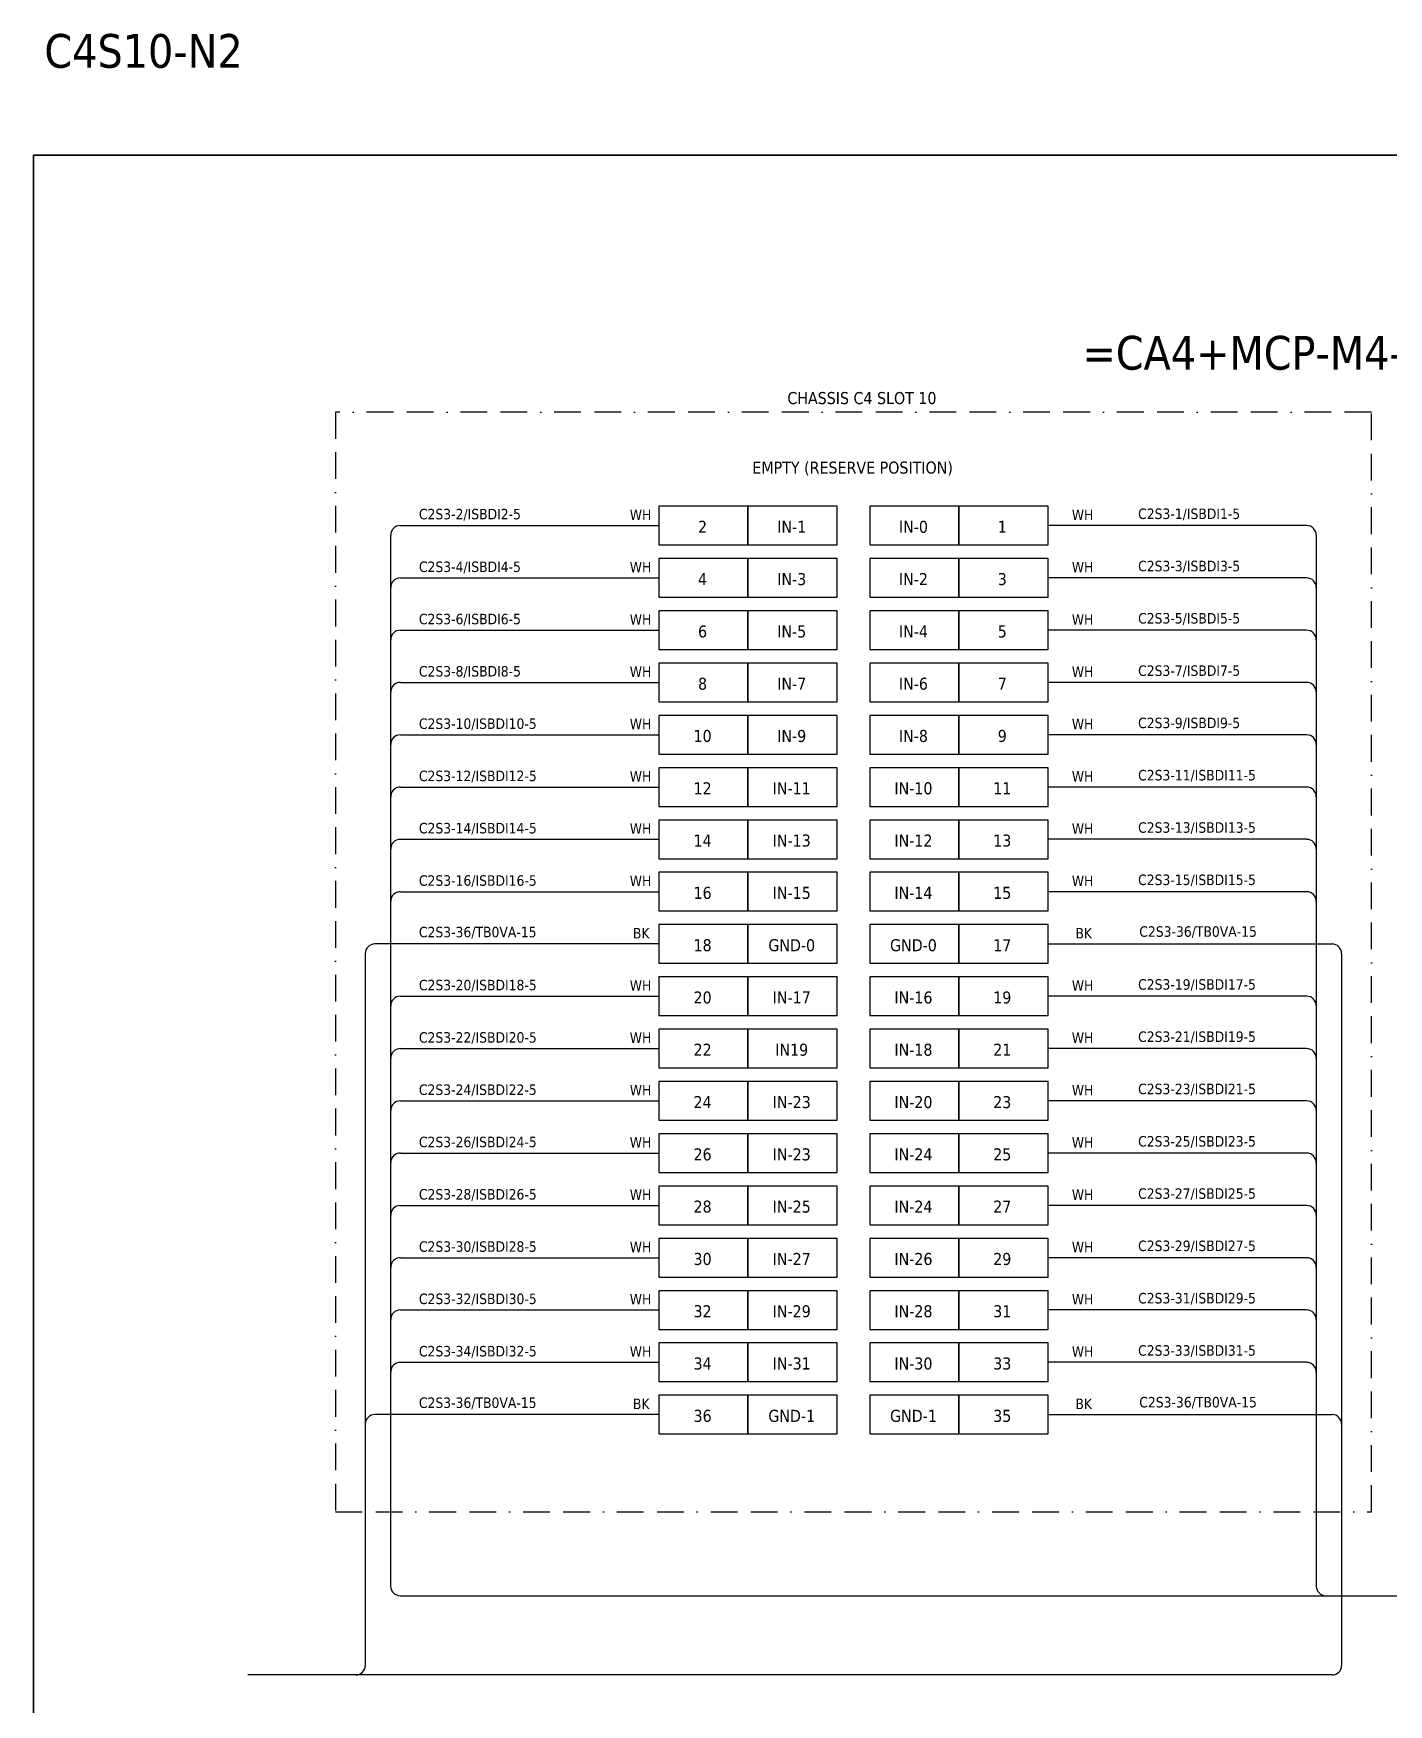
# Model space of a CAD drawing. Header units: millimetres. Extents: x 0 to 66793, y 0 to 2820.
# Drawn here: x 54513 to 55799, y 1234 to 2820 of the extents above; entities that cross this region are included whole.
import ezdxf
from ezdxf.enums import TextEntityAlignment as Align

# ---------------------------------------------------------------- set-up
doc = ezdxf.new("R2010")
doc.units = ezdxf.units.MM
doc.linetypes.add('BORDERX2', pattern=[88.9, 25.4, -12.7, 25.4, -12.7, 0, -12.7])
doc.layers.add('HELPPOINT', color=7, linetype='Continuous')
doc.layers.add('x01001-FrameArea', color=2, linetype='BORDERX2')
doc.layers.add('IE-EQUIP', color=253, linetype='Continuous', lineweight=25)
doc.layers.add('IE-WIRE', color=7, linetype='Continuous', lineweight=25)
doc.styles.add('Tahoma', font='')
doc.styles.get('Tahoma').set_extended_font_data('Tahoma')

msp = doc.modelspace()

# ---------------------------------------------------------------- linework, layer by layer
at = {"layer": 'HELPPOINT', "color": 4, "lineweight": 35}
for p, q in [((54512.9, 0), (54512.9, 2704.2)), ((54512.9, 2704.2), (58406.2, 2704.2)), ((54512.9, 0), (54512.9, 2704.2)), ((54512.9, 2704.2), (58406.2, 2704.2))]:
    msp.add_line(p, q, dxfattribs=at)
at = {"layer": 'IE-EQUIP', "linetype": 'Continuous', "ltscale": 25.4}
for points in [[(55106.3, 2334.4), (55191, 2334.4), (55191, 2371.1), (55106.3, 2371.1)], [(55191, 2334.4), (55275.6, 2334.4), (55275.6, 2371.1), (55191, 2371.1)], [(55306.5, 2334.4), (55391.1, 2334.4), (55391.1, 2371.1), (55306.5, 2371.1)], [(55391.1, 2334.4), (55475.8, 2334.4), (55475.8, 2371.1), (55391.1, 2371.1)], [(55106.3, 2284.8), (55191, 2284.8), (55191, 2321.5), (55106.3, 2321.5)], [(55191, 2284.8), (55275.6, 2284.8), (55275.6, 2321.5), (55191, 2321.5)], [(55306.5, 2284.8), (55391.1, 2284.8), (55391.1, 2321.5), (55306.5, 2321.5)], [(55391.1, 2284.8), (55475.8, 2284.8), (55475.8, 2321.5), (55391.1, 2321.5)], [(55106.3, 2235.1), (55191, 2235.1), (55191, 2271.8), (55106.3, 2271.8)], [(55191, 2235.1), (55275.6, 2235.1), (55275.6, 2271.8), (55191, 2271.8)], [(55306.5, 2235.1), (55391.1, 2235.1), (55391.1, 2271.8), (55306.5, 2271.8)], [(55391.1, 2235.1), (55475.8, 2235.1), (55475.8, 2271.8), (55391.1, 2271.8)], [(55106.3, 2185.5), (55191, 2185.5), (55191, 2222.2), (55106.3, 2222.2)], [(55191, 2185.5), (55275.6, 2185.5), (55275.6, 2222.2), (55191, 2222.2)], [(55306.5, 2185.5), (55391.1, 2185.5), (55391.1, 2222.2), (55306.5, 2222.2)], [(55391.1, 2185.5), (55475.8, 2185.5), (55475.8, 2222.2), (55391.1, 2222.2)], [(55106.3, 2135.9), (55191, 2135.9), (55191, 2172.6), (55106.3, 2172.6)], [(55191, 2135.9), (55275.6, 2135.9), (55275.6, 2172.6), (55191, 2172.6)], [(55306.5, 2135.9), (55391.1, 2135.9), (55391.1, 2172.6), (55306.5, 2172.6)], [(55391.1, 2135.9), (55475.8, 2135.9), (55475.8, 2172.6), (55391.1, 2172.6)], [(55106.3, 2086.2), (55191, 2086.2), (55191, 2122.9), (55106.3, 2122.9)], [(55191, 2086.2), (55275.6, 2086.2), (55275.6, 2122.9), (55191, 2122.9)], [(55306.5, 2086.2), (55391.1, 2086.2), (55391.1, 2122.9), (55306.5, 2122.9)], [(55391.1, 2086.2), (55475.8, 2086.2), (55475.8, 2122.9), (55391.1, 2122.9)], [(55106.3, 2036.6), (55191, 2036.6), (55191, 2073.3), (55106.3, 2073.3)], [(55191, 2036.6), (55275.6, 2036.6), (55275.6, 2073.3), (55191, 2073.3)], [(55306.5, 2036.6), (55391.1, 2036.6), (55391.1, 2073.3), (55306.5, 2073.3)], [(55391.1, 2036.6), (55475.8, 2036.6), (55475.8, 2073.3), (55391.1, 2073.3)], [(55106.3, 1987), (55191, 1987), (55191, 2023.7), (55106.3, 2023.7)], [(55191, 1987), (55275.6, 1987), (55275.6, 2023.7), (55191, 2023.7)], [(55306.5, 1987), (55391.1, 1987), (55391.1, 2023.7), (55306.5, 2023.7)], [(55391.1, 1987), (55475.8, 1987), (55475.8, 2023.7), (55391.1, 2023.7)], [(55106.3, 1937.3), (55191, 1937.3), (55191, 1974), (55106.3, 1974)], [(55191, 1937.3), (55275.6, 1937.3), (55275.6, 1974), (55191, 1974)], [(55306.5, 1937.3), (55391.1, 1937.3), (55391.1, 1974), (55306.5, 1974)], [(55391.1, 1937.3), (55475.8, 1937.3), (55475.8, 1974), (55391.1, 1974)], [(55106.3, 1887.7), (55191, 1887.7), (55191, 1924.4), (55106.3, 1924.4)], [(55191, 1887.7), (55275.6, 1887.7), (55275.6, 1924.4), (55191, 1924.4)], [(55306.5, 1887.7), (55391.1, 1887.7), (55391.1, 1924.4), (55306.5, 1924.4)], [(55391.1, 1887.7), (55475.8, 1887.7), (55475.8, 1924.4), (55391.1, 1924.4)], [(55106.3, 1838.1), (55191, 1838.1), (55191, 1874.8), (55106.3, 1874.8)], [(55191, 1838.1), (55275.6, 1838.1), (55275.6, 1874.8), (55191, 1874.8)], [(55306.5, 1838.1), (55391.1, 1838.1), (55391.1, 1874.8), (55306.5, 1874.8)], [(55391.1, 1838.1), (55475.8, 1838.1), (55475.8, 1874.8), (55391.1, 1874.8)], [(55106.3, 1788.4), (55191, 1788.4), (55191, 1825.1), (55106.3, 1825.1)], [(55191, 1788.4), (55275.6, 1788.4), (55275.6, 1825.1), (55191, 1825.1)], [(55306.5, 1788.4), (55391.1, 1788.4), (55391.1, 1825.1), (55306.5, 1825.1)], [(55391.1, 1788.4), (55475.8, 1788.4), (55475.8, 1825.1), (55391.1, 1825.1)], [(55106.3, 1738.8), (55191, 1738.8), (55191, 1775.5), (55106.3, 1775.5)], [(55191, 1738.8), (55275.6, 1738.8), (55275.6, 1775.5), (55191, 1775.5)], [(55306.5, 1738.8), (55391.1, 1738.8), (55391.1, 1775.5), (55306.5, 1775.5)], [(55391.1, 1738.8), (55475.8, 1738.8), (55475.8, 1775.5), (55391.1, 1775.5)], [(55106.3, 1689.2), (55191, 1689.2), (55191, 1725.9), (55106.3, 1725.9)], [(55191, 1689.2), (55275.6, 1689.2), (55275.6, 1725.9), (55191, 1725.9)], [(55306.5, 1689.2), (55391.1, 1689.2), (55391.1, 1725.9), (55306.5, 1725.9)], [(55391.1, 1689.2), (55475.8, 1689.2), (55475.8, 1725.9), (55391.1, 1725.9)], [(55106.3, 1639.5), (55191, 1639.5), (55191, 1676.2), (55106.3, 1676.2)], [(55191, 1639.5), (55275.6, 1639.5), (55275.6, 1676.2), (55191, 1676.2)], [(55306.5, 1639.5), (55391.1, 1639.5), (55391.1, 1676.2), (55306.5, 1676.2)], [(55391.1, 1639.5), (55475.8, 1639.5), (55475.8, 1676.2), (55391.1, 1676.2)], [(55106.3, 1589.9), (55191, 1589.9), (55191, 1626.6), (55106.3, 1626.6)], [(55191, 1589.9), (55275.6, 1589.9), (55275.6, 1626.6), (55191, 1626.6)], [(55306.5, 1589.9), (55391.1, 1589.9), (55391.1, 1626.6), (55306.5, 1626.6)], [(55391.1, 1589.9), (55475.8, 1589.9), (55475.8, 1626.6), (55391.1, 1626.6)], [(55106.3, 1540.3), (55191, 1540.3), (55191, 1577), (55106.3, 1577)], [(55191, 1540.3), (55275.6, 1540.3), (55275.6, 1577), (55191, 1577)], [(55306.5, 1540.3), (55391.1, 1540.3), (55391.1, 1577), (55306.5, 1577)], [(55391.1, 1540.3), (55475.8, 1540.3), (55475.8, 1577), (55391.1, 1577)], [(55106.3, 1490.6), (55191, 1490.6), (55191, 1527.3), (55106.3, 1527.3)], [(55191, 1490.6), (55275.6, 1490.6), (55275.6, 1527.3), (55191, 1527.3)], [(55306.5, 1490.6), (55391.1, 1490.6), (55391.1, 1527.3), (55306.5, 1527.3)], [(55391.1, 1490.6), (55475.8, 1490.6), (55475.8, 1527.3), (55391.1, 1527.3)]]:
    msp.add_lwpolyline(points, close=True, dxfattribs=at)
at = {"layer": 'IE-WIRE', "color": 4, "ltscale": 25.4}
for p, q in [((54861.1, 2352.7), (55106.3, 2352.7)), ((55721.1, 2352.7), (55475.8, 2352.7)), ((54851.9, 2343.6), (54851.9, 1346.2)), ((55730.2, 2343.6), (55730.2, 1346.2)), ((54861.1, 2303.1), (55106.3, 2303.1)), ((55721.1, 2303.1), (55475.8, 2303.1)), ((54861.1, 2253.5), (55106.3, 2253.5)), ((55721.1, 2253.5), (55475.8, 2253.5)), ((54861.1, 2203.8), (55106.3, 2203.8)), ((55721.1, 2203.8), (55475.8, 2203.8)), ((54861.1, 2154.2), (55106.3, 2154.2)), ((55721.1, 2154.2), (55475.8, 2154.2)), ((54861.1, 2104.6), (55106.3, 2104.6)), ((55721.1, 2104.6), (55475.8, 2104.6)), ((54861.1, 2055), (55106.3, 2055)), ((55721.1, 2055), (55475.8, 2055)), ((54861.1, 2005.3), (55106.3, 2005.3)), ((55721.1, 2005.3), (55475.8, 2005.3)), ((54861.1, 1906.1), (55106.3, 1906.1)), ((55721.1, 1906.1), (55475.8, 1906.1)), ((54861.1, 1856.4), (55106.3, 1856.4)), ((55721.1, 1856.4), (55475.8, 1856.4)), ((54861.1, 1806.8), (55106.3, 1806.8)), ((55721.1, 1806.8), (55475.8, 1806.8)), ((54861.1, 1757.2), (55106.3, 1757.2)), ((55721.1, 1757.2), (55475.8, 1757.2)), ((54861.1, 1707.5), (55106.3, 1707.5)), ((55721.1, 1707.5), (55475.8, 1707.5)), ((54861.1, 1657.9), (55106.3, 1657.9)), ((55721.1, 1657.9), (55475.8, 1657.9)), ((54861.1, 1608.3), (55106.3, 1608.3)), ((55721.1, 1608.3), (55475.8, 1608.3)), ((54861.1, 1558.6), (55106.3, 1558.6)), ((55721.1, 1558.6), (55475.8, 1558.6))]:
    msp.add_line(p, q, dxfattribs=at)
at = {"layer": 'IE-WIRE', "color": 7, "ltscale": 25.4}
for p, q in [((55106.3, 1955.7), (54836.9, 1955.7)), ((55475.8, 1955.7), (55745.2, 1955.7)), ((54827.8, 1946.5), (54827.8, 1270.9)), ((55754.3, 1946.5), (55754.3, 1270.9)), ((55106.3, 1509), (54836.9, 1509)), ((55475.8, 1509), (55745.2, 1509)), ((55745.4, 1262), (54716.3, 1262))]:
    msp.add_line(p, q, dxfattribs=at)
at = {"layer": 'IE-WIRE', "color": 4}
msp.add_line((54861, 1337), (55902.4, 1337), dxfattribs=at)
at = {"layer": 'IE-WIRE', "color": 4, "ltscale": 25.4}
for centre, start, end in [((54861.1, 2343.6), 90, 180), ((55721.1, 2343.6), 0, 90), ((54861.1, 2293.9), 90, 180), ((55721.1, 2293.9), 0, 90), ((54861.1, 2244.3), 90, 180), ((55721.1, 2244.3), 0, 90), ((54861.1, 2194.7), 90, 180), ((55721.1, 2194.7), 0, 90), ((54861.1, 2145), 90, 180), ((55721.1, 2145), 0, 90), ((54861.1, 2095.4), 90, 180), ((55721.1, 2095.4), 0, 90), ((54861.1, 2045.8), 90, 180), ((55721.1, 2045.8), 0, 90), ((54861.1, 1996.1), 90, 180), ((55721.1, 1996.1), 0, 90), ((54861.1, 1896.9), 90, 180), ((55721.1, 1896.9), 0, 90), ((54861.1, 1847.2), 90, 180), ((55721.1, 1847.2), 0, 90), ((54861.1, 1797.6), 90, 180), ((55721.1, 1797.6), 0, 90), ((54861.1, 1748), 90, 180), ((55721.1, 1748), 0, 90), ((54861.1, 1698.3), 90, 180), ((55721.1, 1698.3), 0, 90), ((54861.1, 1648.7), 90, 180), ((55721.1, 1648.7), 0, 90), ((54861.1, 1599.1), 90, 180), ((55721.1, 1599.1), 0, 90), ((54861.1, 1549.4), 90, 180), ((55721.1, 1549.4), 0, 90)]:
    msp.add_arc(centre, 9.17, start, end, dxfattribs=at)
at = {"layer": 'IE-WIRE', "color": 7, "ltscale": 25.4}
for centre, radius, start, end in [((54836.9, 1946.5), 9.14, 90, 180), ((55745.2, 1946.5), 9.14, 0, 90), ((54836.9, 1499.9), 9.14, 90, 180), ((55745.2, 1499.9), 9.14, 0, 90), ((54818.8, 1270.9), 8.96, 270, 0), ((55745.4, 1270.9), 8.96, 270, 0), ((55745.4, 1270.9), 8.96, 270, 0)]:
    msp.add_arc(centre, radius, start, end, dxfattribs=at)
at = {"layer": 'IE-WIRE', "color": 4}
for centre in [(54861, 1346.2), (55739.4, 1346.2)]:
    msp.add_arc(centre, 9.14, 180, 270, dxfattribs=at)
at = {"layer": 'x01001-FrameArea'}
msp.add_lwpolyline([(54799.6, 1416.6), (55782.6, 1416.6), (55782.6, 2460.5), (54799.6, 2460.5)], close=True, dxfattribs=at)

# ---------------------------------------------------------------- texts
at = {"color": 2, "style": 'Tahoma'}
msp.add_text('C4S10-N2', height=32, dxfattribs=at).set_placement((54523.3, 2787.3))
for s, height, p in [('=CA4+MCP-M4-P10', 32, (55696.3, 2516.8)), ('CHASSIS C4 SLOT 10', 11.441, (55299.1, 2473.8)), ('EMPTY (RESERVE POSITION)', 11.441, (55290.3, 2407.8)), ('2', 11.4, (55147.9, 2351.6)), ('IN-1', 11.44, (55232.5, 2351.6)), ('IN-0', 11.44, (55348, 2351.6)), ('1', 11.4, (55432.3, 2351.6)), ('4', 11.4, (55147.9, 2302)), ('IN-3', 11.44, (55232.5, 2302)), ('IN-2', 11.44, (55348, 2302)), ('3', 11.4, (55432.3, 2302)), ('6', 11.4, (55147.9, 2252.3)), ('IN-5', 11.44, (55232.5, 2252.3)), ('IN-4', 11.44, (55348, 2252.3)), ('5', 11.4, (55432.3, 2252.3)), ('8', 11.4, (55147.9, 2202.7)), ('IN-7', 11.44, (55232.5, 2202.7)), ('IN-6', 11.44, (55348, 2202.7)), ('7', 11.4, (55432.3, 2202.7)), ('10', 11.44, (55147.9, 2153.1)), ('IN-9', 11.44, (55232.5, 2153.1)), ('IN-8', 11.44, (55348, 2153.1)), ('9', 11.4, (55432.3, 2153.1)), ('12', 11.44, (55147.9, 2103.4)), ('IN-11', 11.44, (55232.5, 2103.4)), ('IN-10', 11.44, (55348, 2103.4)), ('11', 11.44, (55432.3, 2103.4)), ('14', 11.44, (55147.9, 2053.8)), ('IN-13', 11.44, (55232.5, 2053.8)), ('IN-12', 11.44, (55348, 2053.8)), ('13', 11.44, (55432.3, 2053.8)), ('16', 11.44, (55147.9, 2004.2)), ('IN-15', 11.44, (55232.5, 2004.2)), ('IN-14', 11.44, (55348, 2004.2)), ('15', 11.44, (55432.3, 2004.2)), ('18', 11.44, (55147.9, 1954.5)), ('GND-0', 11.44, (55232.5, 1954.5)), ('GND-0', 11.44, (55348, 1954.5)), ('17', 11.44, (55432.3, 1954.5)), ('20', 11.44, (55147.9, 1904.9)), ('IN-17', 11.44, (55232.5, 1904.9)), ('IN-16', 11.44, (55348, 1904.9)), ('19', 11.44, (55432.3, 1904.9)), ('22', 11.44, (55147.9, 1855.3)), ('IN19', 11.44, (55232.5, 1855.3)), ('IN-18', 11.44, (55348, 1855.3)), ('21', 11.44, (55432.3, 1855.3)), ('24', 11.44, (55147.9, 1805.6)), ('IN-23', 11.44, (55232.5, 1805.6)), ('IN-20', 11.44, (55348, 1805.6)), ('23', 11.44, (55432.3, 1805.6)), ('26', 11.44, (55147.9, 1756)), ('IN-23', 11.44, (55232.5, 1756)), ('IN-24', 11.44, (55348, 1756)), ('25', 11.44, (55432.3, 1756)), ('28', 11.44, (55147.9, 1706.4)), ('IN-25', 11.44, (55232.5, 1706.4)), ('IN-24', 11.44, (55348, 1706.4)), ('27', 11.44, (55432.3, 1706.4)), ('30', 11.44, (55147.9, 1656.7)), ('IN-27', 11.44, (55232.5, 1656.7)), ('IN-26', 11.44, (55348, 1656.7)), ('29', 11.44, (55432.3, 1656.7)), ('32', 11.44, (55147.9, 1607.1)), ('IN-29', 11.44, (55232.5, 1607.1)), ('IN-28', 11.44, (55348, 1607.1)), ('31', 11.44, (55432.3, 1607.1)), ('34', 11.44, (55147.9, 1557.5)), ('IN-31', 11.44, (55232.5, 1557.5)), ('IN-30', 11.44, (55348, 1557.5)), ('33', 11.44, (55432.3, 1557.5)), ('36', 11.44, (55147.9, 1507.8)), ('GND-1', 11.44, (55232.5, 1507.8)), ('GND-1', 11.44, (55348, 1507.8)), ('35', 11.44, (55432.3, 1507.8))]:
    msp.add_text(s, height=height, dxfattribs=at).set_placement(p, align=Align.MIDDLE_CENTER)
at = {"color": 4, "style": 'Tahoma'}
for s, height, p in [('C2S3-2/ISBDI2-5', 9.949, (54878.7, 2358.7)), ('WH', 9.95, (55078.8, 2358)), ('WH', 9.95, (55498.3, 2358)), ('C2S3-1/ISBDI1-5', 9.949, (55561.2, 2359)), ('C2S3-4/ISBDI4-5', 9.949, (54878.7, 2308.7)), ('WH', 9.95, (55078.8, 2308.4)), ('WH', 9.95, (55498.3, 2308.4)), ('C2S3-3/ISBDI3-5', 9.949, (55561.2, 2309.4)), ('C2S3-6/ISBDI6-5', 9.949, (54878.7, 2259.1)), ('WH', 9.95, (55078.8, 2258.7)), ('WH', 9.95, (55498.3, 2258.7)), ('C2S3-5/ISBDI5-5', 9.949, (55561.2, 2259.8)), ('C2S3-8/ISBDI8-5', 9.949, (54878.7, 2209.5)), ('WH', 9.95, (55078.8, 2209.1)), ('WH', 9.95, (55498.3, 2209.1)), ('C2S3-7/ISBDI7-5', 9.949, (55561.2, 2210.1)), ('C2S3-10/ISBDI10-5', 9.949, (54878.7, 2159.8)), ('WH', 9.95, (55078.8, 2159.5)), ('WH', 9.95, (55498.3, 2159.5)), ('C2S3-9/ISBDI9-5', 9.949, (55561.2, 2160.5)), ('C2S3-12/ISBDI12-5', 9.949, (54878.7, 2110.2)), ('WH', 9.95, (55078.8, 2109.8)), ('WH', 9.95, (55498.3, 2109.8)), ('C2S3-11/ISBDI11-5', 9.949, (55561.2, 2110.9)), ('C2S3-14/ISBDI14-5', 9.949, (54878.7, 2060.6)), ('WH', 9.95, (55078.8, 2060.2)), ('WH', 9.95, (55498.3, 2060.2)), ('C2S3-13/ISBDI13-5', 9.949, (55561.2, 2061.2)), ('C2S3-16/ISBDI16-5', 9.949, (54878.7, 2010.9)), ('WH', 9.95, (55078.8, 2010.6)), ('WH', 9.95, (55498.3, 2010.6)), ('C2S3-15/ISBDI15-5', 9.949, (55561.2, 2011.6)), ('C2S3-20/ISBDI18-5', 9.949, (54878.7, 1911.7)), ('WH', 9.95, (55078.8, 1911.3)), ('WH', 9.95, (55498.3, 1911.3)), ('C2S3-19/ISBDI17-5', 9.949, (55561.2, 1912.3)), ('C2S3-22/ISBDI20-5', 9.949, (54878.7, 1862)), ('WH', 9.95, (55078.8, 1861.7)), ('WH', 9.95, (55498.3, 1861.7)), ('C2S3-21/ISBDI19-5', 9.949, (55561.2, 1862.7)), ('C2S3-24/ISBDI22-5', 9.949, (54878.7, 1812.4)), ('WH', 9.95, (55078.8, 1812)), ('WH', 9.95, (55498.3, 1812)), ('C2S3-23/ISBDI21-5', 9.949, (55561.2, 1813.1)), ('C2S3-26/ISBDI24-5', 9.949, (54878.7, 1762.8)), ('WH', 9.95, (55078.8, 1762.4)), ('WH', 9.95, (55498.3, 1762.4)), ('C2S3-25/ISBDI23-5', 9.949, (55561.2, 1763.4)), ('C2S3-28/ISBDI26-5', 9.949, (54878.7, 1713.1)), ('WH', 9.95, (55078.8, 1712.8)), ('WH', 9.95, (55498.3, 1712.8)), ('C2S3-27/ISBDI25-5', 9.949, (55561.2, 1713.8)), ('C2S3-30/ISBDI28-5', 9.949, (54878.7, 1663.5)), ('WH', 9.95, (55078.8, 1663.1)), ('WH', 9.95, (55498.3, 1663.1)), ('C2S3-29/ISBDI27-5', 9.949, (55561.2, 1664.2)), ('C2S3-32/ISBDI30-5', 9.949, (54878.7, 1613.9)), ('WH', 9.95, (55078.8, 1613.5)), ('WH', 9.95, (55498.3, 1613.5)), ('C2S3-31/ISBDI29-5', 9.949, (55561.2, 1614.5)), ('C2S3-34/ISBDI32-5', 9.949, (54878.7, 1564.2)), ('WH', 9.95, (55078.8, 1563.9)), ('WH', 9.95, (55498.3, 1563.9)), ('C2S3-33/ISBDI31-5', 9.949, (55561.2, 1564.9))]:
    msp.add_text(s, height=height, dxfattribs=at).set_placement(p)
at = {"color": 7, "style": 'Tahoma'}
for s, height, p in [('C2S3-36/TB0VA-15', 9.949, (54878.7, 1962)), ('BK', 9.95, (55081.8, 1960.9)), ('BK', 9.95, (55501.7, 1960.9)), ('C2S3-36/TB0VA-15', 9.949, (55562.3, 1962.5)), ('C2S3-36/TB0VA-15', 9.949, (54878.7, 1515.3)), ('BK', 9.95, (55081.8, 1514.2)), ('BK', 9.95, (55501.7, 1514.2)), ('C2S3-36/TB0VA-15', 9.949, (55562.3, 1515.8))]:
    msp.add_text(s, height=height, dxfattribs=at).set_placement(p)

doc.saveas('drawing.dxf')
